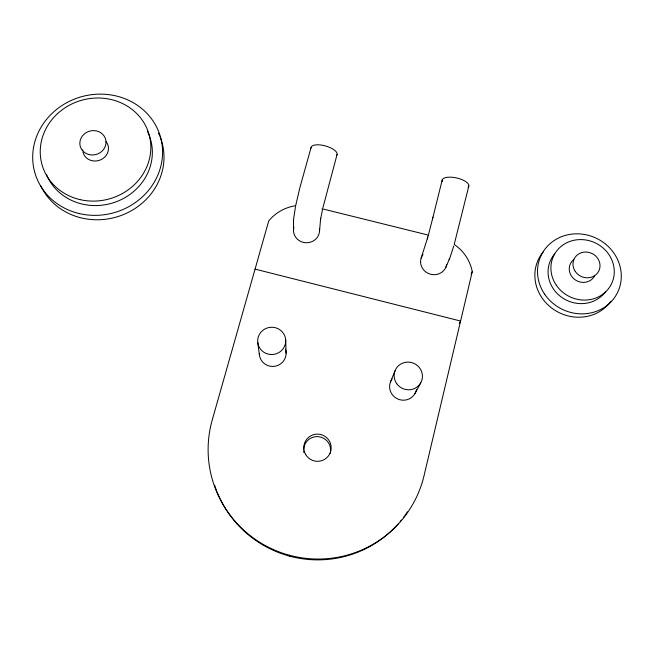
<?xml version="1.0" encoding="UTF-8"?>
<svg xmlns="http://www.w3.org/2000/svg" width="654" height="654" viewBox="0 0 654 654"><rect width="100%" height="100%" fill="white"/><g stroke="black" fill="none" stroke-linecap="round" stroke-linejoin="round"><path stroke-width="0.98" d="M293.483 230.404L293.556 219.335L295.485 206.672M293.458 221.681L293.507 220.161M319.553 231.099L320.558 219.303M320.444 219.981L320.738 218.248M320.632 218.894L322.577 209.305M295.804 205.078L299.908 187.592L311.075 147.485M322.929 207.727L337.047 154.54M454.775 244.817A43.082 40.932 16.7 0 1 472.253 271.704L424.054 475.638A109.545 108.744 23.7 0 1 290.18 555.442A109.545 108.744 23.7 0 1 212.223 420.072L268.737 220.921A42.535 40.515 0.8 0 1 295.861 205.691M468.812 186.055L454.228 244.392M432.932 217.414L442.227 179.907M432.531 219.033L432.997 217.128M432.588 218.779L428.583 234.206M427.708 237.418L428.223 235.514M427.283 238.947L427.806 237.042M427.397 238.53L421.135 258.101M453.77 245.969L450.034 257.504L445.717 267.6M390.503 381.879L395.081 370.663M449.159 259.646L449.486 258.886M471.084 273.977L472.253 271.704M415.004 393.504L420.759 382.803M459.263 323.403L460.588 321.04L255.06 269.121M321.972 208.732L428.762 235.211M257.782 342.688L259.425 355.097M289.493 555.262L289.558 556.129M285.692 339.9A14.028 13.644 -4.8 0 1 265.524 353.168A14.028 13.644 -4.8 0 1 263.873 329.6A14.028 13.644 -4.8 0 1 285.692 339.9L286.109 353.291M106.071 141.591A12.99 11.968 -15.6 0 1 100.822 159.764A12.99 11.968 -15.6 0 1 82.944 152.137M82.682 150.592A12.99 11.968 -15.6 0 1 82.633 149.807M160.058 136.711A64.591 59.653 -15.8 0 1 123.639 214.504A64.591 59.653 -15.8 0 1 40.826 185.908M158.489 133.154A64.591 59.653 -15.8 0 1 159.69 135.811M148.728 134.225A55.018 50.742 -15.7 0 1 117.107 201.424A55.018 50.742 -15.7 0 1 46.459 174.553M147.346 131.217A55.018 50.742 -15.7 0 1 148.401 133.465M594.551 275.963A13.53 12.54 26.1 0 1 574.441 279.283A13.53 12.54 26.1 0 1 573.803 259.589M610.836 301.371A42.003 39.011 26.4 0 1 552.082 308.345A42.003 39.011 26.4 0 1 543.638 251.414M605.514 291.684A31.776 29.479 26.2 0 1 561.099 296.916A31.776 29.479 26.2 0 1 554.657 253.932M285.389 349.097A13.399 13.064 -5 0 1 274.893 366.256A13.399 13.064 -5 0 1 259.319 353.397M416.026 391.125A13.587 13.186 25.4 0 1 397.869 399.046A13.587 13.186 25.4 0 1 391.247 380.326M391.689 379.59A13.587 13.186 25.4 0 1 392.187 378.887M416.434 389.441A13.587 13.186 25.4 0 1 416.255 390.291M407.475 511.82A108.057 107.305 25 0 1 405.169 515.172M404.573 515.99A108.057 107.305 25 0 1 403.354 517.625M401.466 520.028A108.057 107.305 25 0 1 400.174 521.598M398.172 523.911A108.057 107.305 25 0 1 217.014 491.792M216.637 490.852A108.057 107.305 25 0 1 214.594 485.121M303.947 452.666A13.505 13.407 24.2 0 1 303.701 450.917M303.693 449.167A13.505 13.407 24.2 0 1 319.234 436.782A13.505 13.407 24.2 0 1 330.221 453.426M446.707 264.486A13.211 12.508 16 0 1 429.498 273.903A13.211 12.508 16 0 1 422.124 255.861M422.558 255.166A13.211 12.508 16 0 1 423.032 254.496M442.382 181.673A13.652 5.257 12.6 0 1 456.467 177.921A13.652 5.257 12.6 0 1 468.068 187.281M319.438 228.679A13.047 12.385 1.1 0 1 305.761 242.74A13.047 12.385 1.1 0 1 293.908 227.2M311.051 148.18A13.464 5.199 15.5 0 1 325.684 146.005A13.464 5.199 15.5 0 1 336.54 155.448M89.083 154.589A13.162 12.107 -15.5 0 0 105.678 139.547A13.162 12.107 -15.5 0 0 83.998 134.242A13.162 12.107 -15.5 0 0 89.083 154.589M79.821 199.568A55.606 51.225 -15.6 0 0 149.308 135.403A55.606 51.225 -15.6 0 0 57.478 113.698A55.606 51.225 -15.6 0 0 79.821 199.568M79.33 213.572A65.302 60.233 -15.7 0 0 160.753 137.994A65.302 60.233 -15.7 0 0 52.827 112.668A65.302 60.233 -15.7 0 0 79.33 213.572M575.267 271.451A13.718 12.696 26 0 0 598.639 271.296A13.718 12.696 26 0 0 585.583 252.027A13.718 12.696 26 0 0 575.267 271.451M544.708 294.267A42.477 39.412 26.2 0 0 617.09 293.433A42.477 39.412 26.2 0 0 576.419 233.813A42.477 39.412 26.2 0 0 544.708 294.267M556.317 285.226A32.136 29.782 26.1 0 0 611.073 284.694A32.136 29.782 26.1 0 0 580.368 239.585A32.136 29.782 26.1 0 0 556.317 285.226M396.765 383.726A14.233 13.783 24.4 0 0 421.176 381.993A14.233 13.783 24.4 0 0 406.935 362.128A14.233 13.783 24.4 0 0 396.765 383.726M305.712 454.587A13.685 13.587 22.9 0 0 329.395 454.448A13.685 13.587 22.9 0 0 317.313 434.117A13.685 13.587 22.9 0 0 305.712 454.587"/></g></svg>
